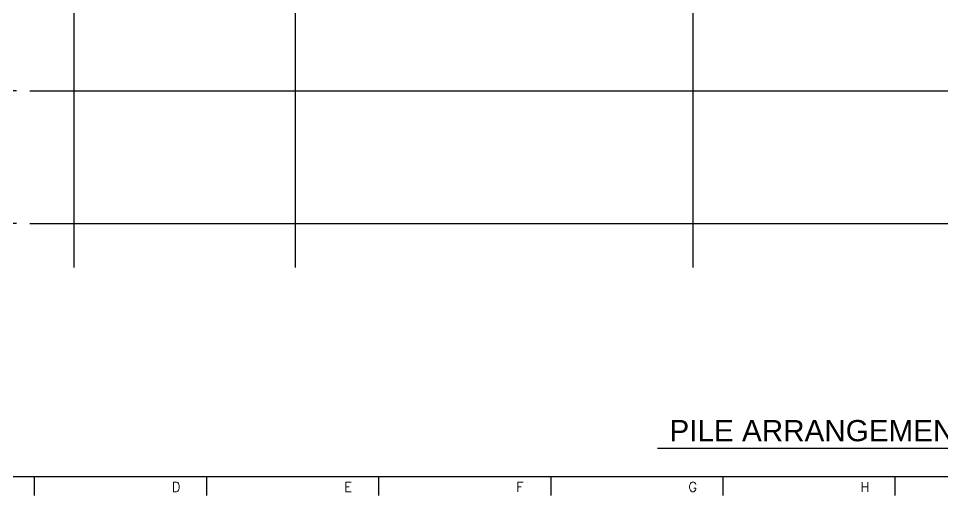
# Model space of a CAD drawing. Header units: millimetres. Extents: x 4080735 to 4152075, y -451436 to -400976.
# Drawn here: x 4093552 to 4114452, y -450812 to -440028 of the extents above; entities that cross this region are included whole.
import ezdxf
from ezdxf.enums import TextEntityAlignment as Align

# ---------------------------------------------------------------- set-up
doc = ezdxf.new("R2010")
doc.units = ezdxf.units.MM
doc.header["$LTSCALE"] = 60
doc.linetypes.add('CEN', pattern=[62, 60, -1, 0, -1])
doc.linetypes.add('CENTER', pattern=[2, 1.25, -0.25, 0.25, -0.25])
doc.layers.get('Defpoints').update_dxf_attribs({"color": 140})
for name, color, linetype in [('1', 7, 'Continuous'), ('1CEN', 1, 'CEN'), ('DIM-SCALE', 7, 'Continuous'), ('TAN-TIT', 30, 'Continuous'), ('TITLE', 7, 'Continuous')]:
    doc.layers.add(name, color=color, linetype=linetype)
doc.styles.add('Arial', font='arial.ttf')
doc.styles.add('COM', font='COMPLEX', dxfattribs={"height": 5})
doc.styles.add('돋움', font='')
doc.styles.get('돋움').set_extended_font_data('Dotum')
doc.dimstyles.new('일반도면_0060', dxfattribs={"dimtxt": 240, "dimasz": 240, "dimexe": 60, "dimexo": 300, "dimgap": 75, "dimtad": 1, "dimdec": 0, "dimzin": 0, "dimdsep": 46, "dimtxsty": '돋움', "dimcen": -300, "dimclrd": 7, "dimclre": 7, "dimclrt": 2, "dimadec": 8, "dimazin": 0, "dimtfac": 1, "dimtdec": 0, "dimtix": 1, "dimtmove": 2, "dimatfit": 3, "dimfxl": 1, "dimtolj": 1, "dimtzin": 0, "dimarcsym": 0})

# ---------------------------------------------------------------- blocks, each defined once
blk = doc.blocks.new('*D61')
at = {"layer": 'Defpoints', "color": 0, "transparency": 16777216}
for p in [(4093808, -438662), (4091207, -441662), (4093808, -441662)]:
    blk.add_point(p, dxfattribs=at)
at = {"layer": 'DIM-SCALE', "color": 7, "lineweight": -2, "transparency": 16777216}
for p, q in [((4093508, -438662), (4091147, -438662)), ((4091207, -438902), (4091207, -441422)), ((4093508, -441662), (4091147, -441662))]:
    blk.add_line(p, q, dxfattribs=at)
at = {"layer": 'DIM-SCALE', "color": 7, "transparency": 16777216}
for points in [[(4091167, -438902), (4091247, -438902), (4091207, -438662)], [(4091167, -441422), (4091247, -441422), (4091207, -441662)]]:
    blk.add_solid(points, dxfattribs=at)
at = {"layer": 'DIM-SCALE', "color": 2, "transparency": 16777216, "insert": (4091012, -440162), "char_height": 240, "attachment_point": 5, "rotation": 90, "style": '돋움'}
blk.add_mtext('\\A1;3000', dxfattribs=at)
blk = doc.blocks.new('*D62')
at = {"layer": 'Defpoints', "color": 0, "transparency": 16777216}
for p in [(4093808, -441662), (4091207, -444662), (4093808, -444662)]:
    blk.add_point(p, dxfattribs=at)
at = {"layer": 'DIM-SCALE', "color": 7, "lineweight": -2, "transparency": 16777216}
for p, q in [((4093508, -441662), (4091147, -441662)), ((4091207, -441902), (4091207, -444422)), ((4093508, -444662), (4091147, -444662))]:
    blk.add_line(p, q, dxfattribs=at)
at = {"layer": 'DIM-SCALE', "color": 7, "transparency": 16777216}
for points in [[(4091167, -441902), (4091247, -441902), (4091207, -441662)], [(4091167, -444422), (4091247, -444422), (4091207, -444662)]]:
    blk.add_solid(points, dxfattribs=at)
at = {"layer": 'DIM-SCALE', "color": 2, "transparency": 16777216, "insert": (4091012, -443162), "char_height": 240, "attachment_point": 5, "rotation": 90, "style": '돋움'}
blk.add_mtext('\\A1;3000', dxfattribs=at)
blk = doc.blocks.new('BORDER')
at = {"layer": 'TAN-TIT'}
for p, q in [((4977, 3520), (232823, 3520)), ((43912, 3520), (43912, 2078)), ((56891, 3520), (56891, 2078)), ((69870, 3520), (69870, 2078)), ((82848, 3520), (82848, 2078)), ((95827, 3520), (95827, 2078)), ((108806, 3520), (108806, 2078))]:
    blk.add_line(p, q, dxfattribs=at)
at = {"layer": 'TAN-TIT', "style": 'COM'}
for s, p in [('D', (54295, 2366)), ('E', (67274, 2366)), ('F', (80253, 2366)), ('G', (93231, 2366)), ('H', (106210, 2366))]:
    blk.add_text(s, height=721, dxfattribs=at).set_placement(p)

msp = doc.modelspace()

# ---------------------------------------------------------------- linework, layer by layer
at = {"layer": '1CEN', "color": 1, "linetype": 'CENTER', "ltscale": 0.5}
for p, q in [((4094807.8, -407162.1), (4094807.8, -445662.1)), ((4099807.8, -407162.1), (4099807.8, -445662.1)), ((4108807.8, -407162.1), (4108807.8, -445662.1)), ((4093807.8, -441662.1), (4130807.8, -441662.1)), ((4093807.8, -444662.1), (4130807.8, -444662.1))]:
    msp.add_line(p, q, dxfattribs=at)
at = {"layer": 'TITLE', "color": 1, "linetype": 'Continuous'}
msp.add_line((4108003.7, -449745.2), (4115403.7, -449745.2), dxfattribs=at)

# ---------------------------------------------------------------- block references
at = {"layer": '1', "xscale": 0.3, "yscale": 0.3, "zscale": 0.3}
msp.add_blockref('BORDER', (4080734.8, -451435.5), dxfattribs=at)

# ---------------------------------------------------------------- texts
at = {"layer": 'TITLE', "color": 3, "ltscale": 10, "style": 'Arial'}
msp.add_text('PILE ARRANGEMENT', height=480, dxfattribs=at).set_placement((4111703.7, -449585.2), align=Align.CENTER)

# ---------------------------------------------------------------- dimensions: what is measured, and where the dimension line sits
at = {"layer": 'DIM-SCALE'}
for base, p1, p2, picture, middle in [((4091206.8, -441662.1), (4093807.8, -438662.1), (4093807.8, -441662.1), '*D61', (4091011.7, -440162.1)), ((4091206.8, -444662.1), (4093807.8, -441662.1), (4093807.8, -444662.1), '*D62', (4091011.7, -443162.1))]:
    dim = msp.add_linear_dim(base=base, p1=p1, p2=p2, angle=90, dimstyle='일반도면_0060', dxfattribs=at)
    dim.commit()
    dim.dimension.update_dxf_attribs({"geometry": picture, "text_midpoint": middle})

doc.saveas('drawing.dxf')
